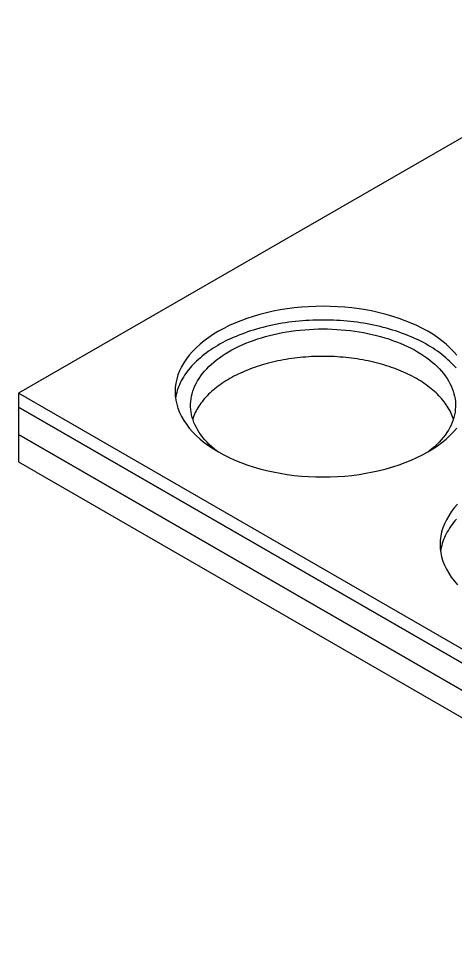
# Model space of a CAD drawing. Extents: x 1.01 to 6.52, y 0.46 to 3.89.
# Drawn here: x 1.013 to 2.638, y 0.456 to 3.89 of the extents above; entities that cross this region are included whole.
import ezdxf

# ---------------------------------------------------------------- set-up
doc = ezdxf.new("R2010")
doc.units = 0
doc.layers.get('0').update_dxf_attribs({"linetype": 'CONTINUOUS'})

msp = doc.modelspace()

# ---------------------------------------------------------------- linework, layer by layer
at = {"color": 0, "linetype": 'CONTINUOUS', "extrusion": (2e-16, 0.816497, 0.57735)}
for p, q in [((3.4288, 3.8904), (1.0129, 2.4956)), ((4.1041, 0.7109), (1.0129, 2.4956)), ((1.0129, 2.4956), (1.0129, 2.4445)), ((1.0129, 2.4445), (4.1041, 0.6598)), ((4.1041, 0.6598), (1.0129, 2.4445)), ((1.0129, 2.4445), (1.0129, 2.3425)), ((4.1041, 0.5578), (1.0129, 2.3425)), ((1.0129, 2.3425), (1.0129, 2.2404)), ((1.0129, 2.3425), (4.1041, 0.5578)), ((1.0129, 2.2404), (4.1041, 0.4557))]:
    msp.add_line(p, q, dxfattribs=at)
at = {"color": 0, "linetype": 'CONTINUOUS'}
for points in [[(2.6423, 2.6376, 0), (2.6302, 2.6515, 0), (2.6169, 2.6651, 0), (2.6025, 2.6782, 0), (2.5869, 2.691, 0), (2.5703, 2.7033, 0), (2.5527, 2.7151, 0), (2.5341, 2.7264, 0), (2.5145, 2.7371, 0), (2.4941, 2.7473, 0), (2.4728, 2.7569, 0), (2.4507, 2.7659, 0), (2.4279, 2.7742, 0), (2.4044, 2.7819, 0), (2.3803, 2.7889, 0), (2.3556, 2.7952, 0), (2.3304, 2.8008, 0), (2.3048, 2.8057, 0), (2.2788, 2.8099, 0), (2.2525, 2.8133, 0), (2.2259, 2.8159, 0), (2.1991, 2.8178, 0), (2.1721, 2.819, 0), (2.1452, 2.8194, 0), (2.1182, 2.819, 0), (2.0913, 2.8178, 0), (2.0645, 2.8159, 0), (2.0379, 2.8133, 0), (2.0115, 2.8099, 0), (1.9855, 2.8057, 0), (1.9599, 2.8008, 0), (1.9347, 2.7952, 0), (1.91, 2.7889, 0), (1.8859, 2.7819, 0), (1.8624, 2.7742, 0), (1.8396, 2.7659, 0), (1.8175, 2.7569, 0), (1.7962, 2.7473, 0), (1.7758, 2.7371, 0), (1.7563, 2.7264, 0), (1.7376, 2.7151, 0), (1.72, 2.7033, 0), (1.7034, 2.691, 0), (1.6879, 2.6782, 0), (1.6734, 2.6651, 0), (1.6601, 2.6515, 0), (1.648, 2.6376, 0), (1.637, 2.6233, 0), (1.6273, 2.6088, 0), (1.6188, 2.594, 0), (1.6116, 2.579, 0), (1.6057, 2.5638, 0), (1.6011, 2.5484, 0), (1.5978, 2.533, 0), (1.5958, 2.5174, 0), (1.5952, 2.5018, 0), (1.5958, 2.4863, 0), (1.5978, 2.4707, 0), (1.6011, 2.4552, 0), (1.6057, 2.4399, 0), (1.6116, 2.4247, 0), (1.6188, 2.4097, 0), (1.6273, 2.3948, 0), (1.637, 2.3803, 0), (1.648, 2.3661, 0), (1.6601, 2.3521, 0), (1.6734, 2.3386, 0), (1.6879, 2.3254, 0), (1.7034, 2.3127, 0), (1.72, 2.3004, 0), (1.7376, 2.2886, 0), (1.7563, 2.2773, 0), (1.7758, 2.2666, 0), (1.7962, 2.2564, 0), (1.8175, 2.2468, 0), (1.8396, 2.2378, 0), (1.8624, 2.2295, 0), (1.8859, 2.2218, 0), (1.91, 2.2148, 0), (1.9347, 2.2085, 0), (1.9599, 2.2029, 0), (1.9855, 2.198, 0), (2.0115, 2.1938, 0), (2.0379, 2.1904, 0), (2.0645, 2.1877, 0), (2.0913, 2.1858, 0), (2.1182, 2.1847, 0), (2.1452, 2.1843, 0), (2.1721, 2.1847, 0), (2.1991, 2.1858, 0), (2.2259, 2.1877, 0), (2.2525, 2.1904, 0), (2.2788, 2.1938, 0), (2.3048, 2.198, 0), (2.3304, 2.2029, 0), (2.3556, 2.2085, 0), (2.3803, 2.2148, 0), (2.4044, 2.2218, 0), (2.4279, 2.2295, 0), (2.4507, 2.2378, 0), (2.4728, 2.2468, 0), (2.4941, 2.2564, 0), (2.5145, 2.2666, 0), (2.5341, 2.2773, 0)], [(2.6397, 2.5898, 0), (2.6339, 2.5964, 0), (2.6279, 2.6029, 0), (2.6217, 2.6094, 0), (2.6151, 2.6157, 0), (2.6084, 2.622, 0), (2.6013, 2.6282, 0), (2.5941, 2.6343, 0), (2.5865, 2.6403, 0), (2.5788, 2.6461, 0), (2.5708, 2.6519, 0), (2.5625, 2.6576, 0), (2.5541, 2.6631, 0), (2.5454, 2.6686, 0), (2.5365, 2.6739, 0), (2.5274, 2.6791, 0), (2.5181, 2.6842, 0), (2.5086, 2.6891, 0), (2.4989, 2.694, 0), (2.489, 2.6986, 0), (2.4789, 2.7032, 0), (2.4686, 2.7076, 0), (2.4582, 2.7119, 0), (2.4476, 2.716, 0), (2.4368, 2.72, 0), (2.4259, 2.7239, 0), (2.4148, 2.7276, 0), (2.4035, 2.7311, 0), (2.3921, 2.7345, 0), (2.3806, 2.7378, 0), (2.369, 2.7409, 0), (2.3573, 2.7438, 0), (2.3454, 2.7466, 0), (2.3334, 2.7492, 0), (2.3213, 2.7516, 0), (2.3091, 2.7539, 0), (2.2969, 2.756, 0), (2.2845, 2.758, 0), (2.2721, 2.7598, 0), (2.2596, 2.7614, 0), (2.247, 2.7628, 0), (2.2344, 2.7641, 0), (2.2218, 2.7652, 0), (2.209, 2.7662, 0), (2.1963, 2.767, 0), (2.1835, 2.7676, 0), (2.1708, 2.768, 0), (2.158, 2.7683, 0), (2.1452, 2.7683, 0), (2.1324, 2.7683, 0), (2.1195, 2.768, 0), (2.1068, 2.7676, 0), (2.094, 2.767, 0), (2.0813, 2.7662, 0), (2.0686, 2.7652, 0), (2.0559, 2.7641, 0), (2.0433, 2.7628, 0), (2.0307, 2.7614, 0), (2.0182, 2.7598, 0), (2.0058, 2.758, 0), (1.9935, 2.756, 0), (1.9812, 2.7539, 0), (1.969, 2.7516, 0), (1.9569, 2.7492, 0), (1.9449, 2.7466, 0), (1.9331, 2.7438, 0), (1.9213, 2.7409, 0), (1.9097, 2.7378, 0), (1.8982, 2.7345, 0), (1.8868, 2.7311, 0), (1.8756, 2.7276, 0), (1.8645, 2.7239, 0), (1.8535, 2.72, 0), (1.8428, 2.716, 0), (1.8321, 2.7119, 0), (1.8217, 2.7076, 0), (1.8114, 2.7032, 0), (1.8013, 2.6986, 0), (1.7914, 2.694, 0), (1.7817, 2.6891, 0), (1.7722, 2.6842, 0), (1.7629, 2.6791, 0), (1.7538, 2.6739, 0), (1.7449, 2.6686, 0), (1.7362, 2.6631, 0), (1.7278, 2.6576, 0), (1.7195, 2.6519, 0), (1.7115, 2.6461, 0), (1.7038, 2.6403, 0), (1.6963, 2.6343, 0), (1.689, 2.6282, 0), (1.682, 2.622, 0), (1.6752, 2.6157, 0), (1.6686, 2.6094, 0), (1.6624, 2.6029, 0), (1.6564, 2.5964, 0), (1.6506, 2.5898, 0), (1.6452, 2.5831, 0), (1.64, 2.5763, 0), (1.635, 2.5695, 0), (1.6304, 2.5626, 0), (1.626, 2.5557, 0), (1.6219, 2.5487, 0), (1.6181, 2.5416, 0), (1.6146, 2.5345, 0), (1.6114, 2.5273, 0), (1.6084, 2.5202, 0), (1.6058, 2.5129, 0), (1.6034, 2.5056, 0), (1.6014, 2.4983, 0), (1.5996, 2.491, 0), (1.5981, 2.4837, 0), (1.5969, 2.4763, 0)], [(1.7507, 2.2805, 0), (1.7408, 2.2885, 0), (1.7313, 2.2967, 0), (1.7223, 2.305, 0), (1.7138, 2.3136, 0), (1.7059, 2.3222, 0), (1.6984, 2.3311, 0), (1.6915, 2.3401, 0), (1.6852, 2.3492, 0), (1.6794, 2.3584, 0), (1.6741, 2.3678, 0), (1.6694, 2.3773, 0), (1.6653, 2.3868, 0), (1.6618, 2.3964, 0), (1.6588, 2.4061, 0), (1.6564, 2.4158, 0), (1.6546, 2.4256, 0), (1.6534, 2.4354, 0), (1.6527, 2.4452, 0), (1.6527, 2.455, 0), (1.6533, 2.4649, 0), (1.6544, 2.4747, 0), (1.6561, 2.4845, 0), (1.6584, 2.4942, 0), (1.6613, 2.5039, 0), (1.6648, 2.5135, 0), (1.6688, 2.5231, 0), (1.6734, 2.5325, 0), (1.6786, 2.5419, 0), (1.6844, 2.5511, 0), (1.6906, 2.5603, 0), (1.6975, 2.5693, 0), (1.7048, 2.5782, 0), (1.7127, 2.5869, 0), (1.7211, 2.5954, 0), (1.73, 2.6038, 0), (1.7394, 2.612, 0), (1.7493, 2.62, 0), (1.7597, 2.6278, 0), (1.7705, 2.6354, 0), (1.7818, 2.6427, 0), (1.7935, 2.6499, 0), (1.8056, 2.6568, 0), (1.8182, 2.6634, 0), (1.8311, 2.6698, 0), (1.8444, 2.676, 0), (1.8581, 2.6818, 0), (1.8721, 2.6874, 0), (1.8864, 2.6927, 0), (1.901, 2.6978, 0), (1.916, 2.7025, 0), (1.9312, 2.7069, 0), (1.9466, 2.711, 0), (1.9623, 2.7148, 0), (1.9783, 2.7183, 0), (1.9944, 2.7215, 0), (2.0107, 2.7243, 0), (2.0271, 2.7269, 0), (2.0437, 2.729, 0), (2.0604, 2.7309, 0), (2.0773, 2.7324, 0), (2.0942, 2.7336, 0), (2.1111, 2.7345, 0), (2.1281, 2.735, 0), (2.1452, 2.7351, 0), (2.1622, 2.735, 0), (2.1792, 2.7345, 0), (2.1961, 2.7336, 0), (2.213, 2.7324, 0), (2.2299, 2.7309, 0), (2.2466, 2.729, 0), (2.2632, 2.7269, 0), (2.2797, 2.7243, 0), (2.2959, 2.7215, 0), (2.3121, 2.7183, 0), (2.328, 2.7148, 0), (2.3437, 2.711, 0), (2.3591, 2.7069, 0), (2.3744, 2.7025, 0), (2.3893, 2.6978, 0), (2.4039, 2.6927, 0), (2.4183, 2.6874, 0), (2.4323, 2.6818, 0), (2.4459, 2.676, 0), (2.4592, 2.6698, 0), (2.4722, 2.6634, 0), (2.4847, 2.6568, 0), (2.4968, 2.6499, 0), (2.5085, 2.6427, 0), (2.5198, 2.6354, 0), (2.5306, 2.6278, 0), (2.541, 2.62, 0), (2.5509, 2.612, 0), (2.5603, 2.6038, 0), (2.5692, 2.5954, 0), (2.5776, 2.5869, 0), (2.5855, 2.5782, 0), (2.5929, 2.5693, 0), (2.5997, 2.5603, 0), (2.606, 2.5511, 0), (2.6117, 2.5419, 0), (2.6169, 2.5325, 0), (2.6215, 2.5231, 0), (2.6255, 2.5135, 0), (2.629, 2.5039, 0), (2.6319, 2.4942, 0), (2.6342, 2.4845, 0), (2.6359, 2.4747, 0), (2.6371, 2.4649, 0), (2.6376, 2.455, 0), (2.6376, 2.4452, 0), (2.6369, 2.4354, 0), (2.6357, 2.4256, 0), (2.6339, 2.4158, 0), (2.6315, 2.4061, 0), (2.6286, 2.3964, 0), (2.625, 2.3868, 0), (2.6209, 2.3773, 0), (2.6162, 2.3678, 0), (2.611, 2.3584, 0), (2.6052, 2.3492, 0), (2.5988, 2.3401, 0), (2.5919, 2.3311, 0), (2.5845, 2.3222, 0), (2.5765, 2.3136, 0), (2.568, 2.305, 0), (2.559, 2.2967, 0), (2.5496, 2.2885, 0), (2.5396, 2.2805, 0)], [(2.6297, 2.3998, 0), (2.6276, 2.4058, 0), (2.6254, 2.4119, 0), (2.6229, 2.4179, 0), (2.6202, 2.4238, 0), (2.6172, 2.4298, 0), (2.6141, 2.4357, 0), (2.6107, 2.4415, 0), (2.6071, 2.4474, 0), (2.6033, 2.4531, 0), (2.5992, 2.4589, 0), (2.595, 2.4645, 0), (2.5905, 2.4701, 0), (2.5858, 2.4757, 0), (2.581, 2.4812, 0), (2.5759, 2.4866, 0), (2.5706, 2.492, 0), (2.5651, 2.4973, 0), (2.5594, 2.5025, 0), (2.5535, 2.5077, 0), (2.5474, 2.5128, 0), (2.5412, 2.5178, 0), (2.5347, 2.5227, 0), (2.5281, 2.5276, 0), (2.5213, 2.5323, 0), (2.5143, 2.537, 0), (2.5071, 2.5416, 0), (2.4998, 2.5461, 0), (2.4922, 2.5505, 0), (2.4846, 2.5548, 0), (2.4767, 2.559, 0), (2.4688, 2.5631, 0), (2.4606, 2.5671, 0), (2.4523, 2.571, 0), (2.4439, 2.5748, 0), (2.4353, 2.5785, 0), (2.4266, 2.5821, 0), (2.4177, 2.5856, 0), (2.4088, 2.5889, 0), (2.3997, 2.5922, 0), (2.3905, 2.5953, 0), (2.3811, 2.5983, 0), (2.3717, 2.6012, 0), (2.3621, 2.604, 0), (2.3525, 2.6067, 0), (2.3427, 2.6092, 0), (2.3329, 2.6116, 0), (2.3229, 2.6139, 0), (2.3129, 2.6161, 0), (2.3028, 2.6181, 0), (2.2927, 2.62, 0), (2.2824, 2.6218, 0), (2.2721, 2.6235, 0), (2.2617, 2.625, 0), (2.2513, 2.6264, 0), (2.2408, 2.6277, 0), (2.2303, 2.6288, 0), (2.2198, 2.6298, 0), (2.2092, 2.6307, 0), (2.1986, 2.6314, 0), (2.1879, 2.632, 0), (2.1772, 2.6325, 0), (2.1665, 2.6328, 0), (2.1559, 2.633, 0), (2.1452, 2.6331, 0), (2.1345, 2.633, 0), (2.1238, 2.6328, 0), (2.1131, 2.6325, 0), (2.1024, 2.632, 0), (2.0918, 2.6314, 0), (2.0812, 2.6307, 0), (2.0705, 2.6298, 0), (2.06, 2.6288, 0), (2.0495, 2.6277, 0), (2.039, 2.6264, 0), (2.0286, 2.625, 0), (2.0182, 2.6235, 0), (2.0079, 2.6218, 0), (1.9977, 2.62, 0), (1.9875, 2.6181, 0), (1.9774, 2.6161, 0), (1.9674, 2.6139, 0), (1.9574, 2.6116, 0), (1.9476, 2.6092, 0), (1.9378, 2.6067, 0), (1.9282, 2.604, 0), (1.9186, 2.6012, 0), (1.9092, 2.5983, 0), (1.8999, 2.5953, 0), (1.8906, 2.5922, 0), (1.8815, 2.5889, 0), (1.8726, 2.5856, 0), (1.8637, 2.5821, 0), (1.855, 2.5785, 0), (1.8464, 2.5748, 0), (1.838, 2.571, 0), (1.8297, 2.5671, 0), (1.8216, 2.5631, 0), (1.8136, 2.559, 0), (1.8057, 2.5548, 0), (1.7981, 2.5505, 0), (1.7906, 2.5461, 0), (1.7832, 2.5416, 0), (1.776, 2.537, 0), (1.7691, 2.5323, 0), (1.7622, 2.5276, 0), (1.7556, 2.5227, 0), (1.7491, 2.5178, 0), (1.7429, 2.5128, 0), (1.7368, 2.5077, 0), (1.7309, 2.5025, 0), (1.7252, 2.4973, 0), (1.7197, 2.492, 0), (1.7145, 2.4866, 0), (1.7094, 2.4812, 0), (1.7045, 2.4757, 0), (1.6998, 2.4701, 0), (1.6953, 2.4645, 0), (1.6911, 2.4589, 0), (1.6871, 2.4531, 0), (1.6832, 2.4474, 0), (1.6796, 2.4415, 0), (1.6763, 2.4357, 0), (1.6731, 2.4298, 0), (1.6702, 2.4238, 0), (1.6674, 2.4179, 0), (1.6649, 2.4119, 0), (1.6627, 2.4058, 0), (1.6607, 2.3998, 0)], [(2.5341, 2.2773, 0), (2.5527, 2.2886, 0), (2.5703, 2.3004, 0), (2.5869, 2.3127, 0), (2.6025, 2.3254, 0), (2.6169, 2.3386, 0), (2.6302, 2.3521, 0), (2.6423, 2.3661, 0)], [(2.645, 2.0829, 0), (2.6329, 2.069, 0), (2.6219, 2.0547, 0), (2.6122, 2.0402, 0), (2.6037, 2.0254, 0), (2.5965, 2.0104, 0), (2.5906, 1.9951, 0), (2.586, 1.9798, 0), (2.5827, 1.9643, 0), (2.5807, 1.9488, 0), (2.5801, 1.9332, 0), (2.5807, 1.9176, 0), (2.5827, 1.9021, 0), (2.586, 1.8866, 0), (2.5906, 1.8713, 0), (2.5965, 1.856, 0), (2.6037, 1.841, 0), (2.6122, 1.8262, 0), (2.6219, 1.8117, 0), (2.6329, 1.7974, 0), (2.645, 1.7835, 0)], [(2.6413, 2.0278, 0), (2.6355, 2.0212, 0), (2.6301, 2.0145, 0), (2.6249, 2.0077, 0), (2.6199, 2.0009, 0), (2.6153, 1.994, 0), (2.6109, 1.987, 0), (2.6068, 1.98, 0), (2.603, 1.973, 0), (2.5995, 1.9659, 0), (2.5963, 1.9587, 0), (2.5933, 1.9515, 0), (2.5907, 1.9443, 0), (2.5883, 1.937, 0), (2.5863, 1.9297, 0), (2.5845, 1.9224, 0), (2.583, 1.915, 0), (2.5818, 1.9077, 0)]]:
    msp.add_polyline3d(points, dxfattribs=at)

doc.saveas('drawing.dxf')
